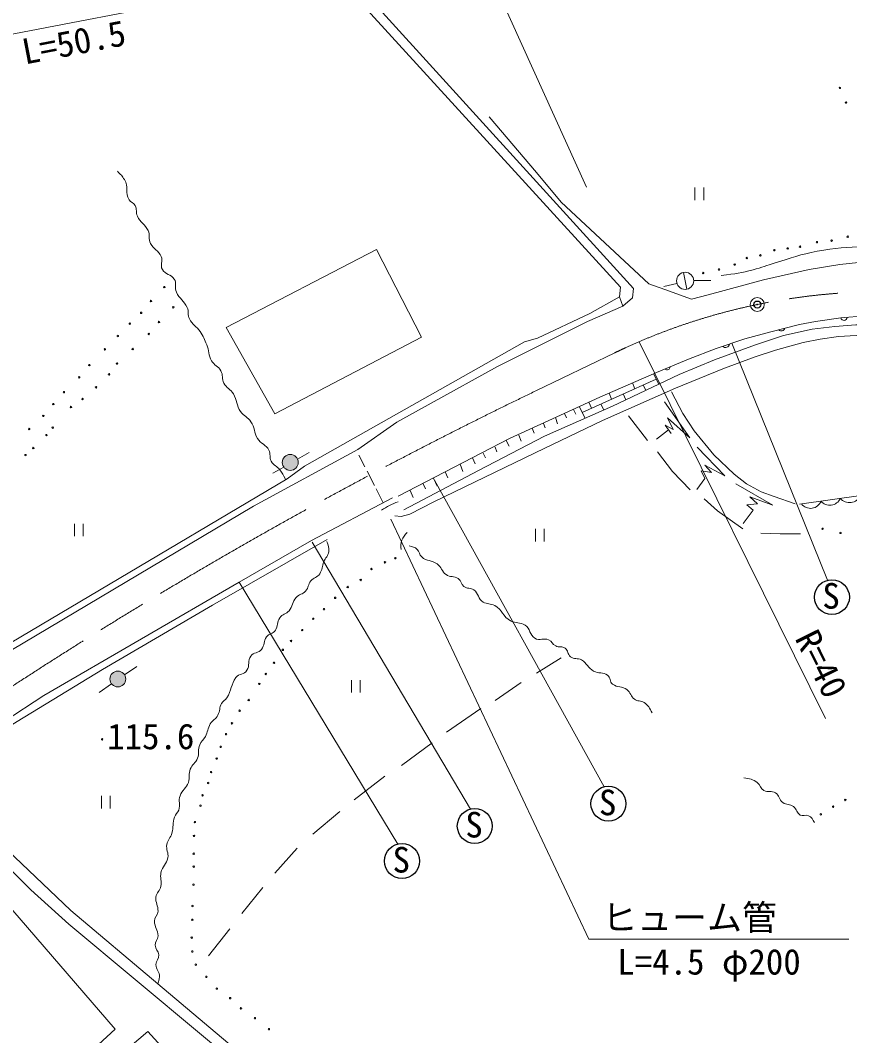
# Model space of a CAD drawing. Units: millimetres, scale not verified. Extents: x 40000 to 680000, y 20000 to 380000.
# Drawn here: x 113525 to 172836, y 268295 to 340934 of the extents above; entities that cross this region are included whole.
import ezdxf
from ezdxf.enums import TextEntityAlignment as Align

# ---------------------------------------------------------------- set-up
doc = ezdxf.new("R2010")
doc.units = ezdxf.units.MM
doc.header["$LTSCALE"] = 1000
doc.header["$PDMODE"] = 32
doc.header["$PDSIZE"] = 500
doc.linetypes.add('CHAIN', pattern=[18.5, 12, -1.5, 3.5, -1.5])
for name, color, linetype, lineweight in [('M-BGD', 7, 'Continuous', 13), ('M-BMK', 2, 'CHAIN', 13), ('M-BMK-SRVR', 3, 'Continuous', 25), ('M-STR-HTXT', 7, 'Continuous', 13)]:
    doc.layers.add(name, color=color, linetype=linetype, lineweight=lineweight)
doc.styles.add('ＭＳ ゴシック', font='')
doc.styles.get('ＭＳ ゴシック').set_extended_font_data('MS Gothic')

msp = doc.modelspace()

# ---------------------------------------------------------------- hatches: boundary and pattern name
at = {"layer": 'M-BGD'}
for points in [[(133399, 309306, 1), (132262, 309306, 0.41421), (132830, 308738, 0.41421)], [(121067, 293811, 1), (119930, 293811, 0.41421), (120498, 293242, 0.41421)]]:
    msp.add_hatch(color=256, dxfattribs=at).paths.add_polyline_path(points)

# ---------------------------------------------------------------- linework, layer by layer
for p, q in [((161774, 328963), (161774, 328066)), ((162398, 328963), (162398, 328066)), ((160951, 322902), (161187, 321689)), ((159545, 321902), (160480, 322108)), ((161686, 322314), (162910, 322314)), ((171107, 290984), (157782, 317942)), ((171259, 300879), (164414, 317831)), ((159008, 315261), (153704, 312885)), ((158809, 315641), (159191, 314911)), ((157479, 314576), (157313, 314993)), ((158075, 314843), (158251, 314465)), ((155796, 313822), (155643, 314271)), ((156648, 314204), (156826, 313788)), ((153251, 312764), (153082, 313080)), ((153493, 313300), (153918, 312465)), ((154363, 313180), (154173, 313613)), ((155037, 313482), (155247, 313056)), ((151791, 312519), (151944, 312056)), ((152443, 312816), (152596, 312498)), ((157015, 312633), (158388, 310881)), ((150279, 311405), (150129, 311749)), ((150945, 312096), (151063, 311768)), ((159886, 311631), (159032, 310960)), ((149167, 311249), (149336, 310826)), ((147473, 310402), (147609, 310069)), ((148279, 310884), (148491, 310470)), ((133352, 309533), (134190, 310006)), ((137729, 309834), (138165, 308984)), ((145865, 309640), (146056, 309203)), ((146627, 309979), (146795, 309642)), ((131586, 308536), (132367, 308977)), ((144986, 309188), (145172, 308655)), ((138319, 308682), (138842, 307660)), ((143073, 308168), (143325, 307608)), ((155281, 286100), (143134, 308046)), ((143917, 308624), (144087, 308201)), ((138968, 307416), (139476, 306423)), ((141405, 307291), (141610, 306795)), ((142344, 307775), (142513, 307426)), ((134350, 303714), (140150, 306779)), ((117390, 304921), (117390, 304023)), ((118013, 304921), (118013, 304023)), ((150357, 304555), (150357, 303658)), ((150980, 304555), (150980, 303658)), ((129185, 300750), (134350, 303714)), ((145723, 284507), (134398, 303607)), ((140518, 281999), (129185, 300750)), ((152215, 295332), (150437, 294231)), ((120984, 294107), (121863, 294717)), ((137211, 293734), (137211, 292836)), ((137834, 293734), (137834, 292836)), ((149336, 293554), (147473, 292284)), ((119171, 292848), (120051, 293459)), ((146457, 291691), (144002, 289998)), ((142986, 289236), (140785, 287627)), ((139599, 286865), (137398, 285172)), ((119325, 285453), (119325, 284556)), ((119948, 285453), (119948, 284556)), ((136382, 284325), (134435, 282716)), ((133334, 281700), (131725, 279922)), ((130879, 278906), (129355, 277044)), ((128508, 275943), (126984, 273996))]:
    msp.add_line(p, q, dxfattribs=at)
for points in [[(138245, 342830), (157379, 321748), (157295, 321070), (156617, 320478), (154077, 319377), (147643, 316160), (142901, 313535), (140446, 312180), (137652, 310233), (130201, 306169), (106410, 292030), (96758, 294062), (92694, 294824), (89900, 295162), (85497, 295501), (78639, 295755), (72543, 295755), (69580, 295924), (67633, 296263), (64077, 298126)], [(137821, 342237), (156448, 321832), (156363, 321155), (156617, 320478)], [(147050, 334024), (150437, 330045), (152215, 327928), (158467, 322093)], [(158467, 322093), (159609, 321683), (161526, 320996), (162705, 321299), (166683, 322360), (169944, 323105), (172120, 323468), (173466, 323610), (175921, 323610), (177361, 323526), (179901, 323102), (188791, 321070), (195395, 319716), (198358, 319377), (198697, 319716), (199882, 323864)], [(156363, 321155), (154247, 319970), (150521, 318192), (149590, 317938), (133842, 309048)], [(140539, 306898), (148516, 311006), (154965, 313978), (159017, 315731), (161317, 316684), (163293, 317455), (165340, 318142), (167205, 318647), (169238, 319180), (170387, 319390), (172196, 319642), (173944, 319796)], [(140953, 305917), (143168, 307094), (146280, 308735), (151019, 311174), (155870, 313333), (160651, 315605), (163160, 316642), (166090, 317722), (168095, 318380), (170156, 318829), (171768, 319039), (173282, 319152), (175428, 319152), (178526, 319039)], [(140316, 305486), (140750, 305444), (141381, 305598), (143092, 306481), (150333, 310000), (155170, 312313), (160385, 314627), (163773, 316008), (166017, 316830), (167540, 317344), (169503, 317877), (170727, 318129), (172036, 318307), (173298, 318391), (175242, 318410), (177634, 318307), (179065, 318269), (179663, 318269), (179700, 318522)], [(160092, 314367), (160914, 312816), (161718, 311554), (163111, 309853), (164569, 308460), (165466, 307768), (166501, 307208), (167435, 306859), (168949, 306354)], [(159602, 313633), (161406, 311063), (159799, 312493), (160210, 311661), (159630, 311979), (160070, 311381)], [(169246, 306320), (180051, 307834), (193384, 309580), (195942, 309713), (209268, 309096), (214589, 308770), (222272, 307936), (224108, 307810), (225882, 307887), (232780, 308770), (238794, 311672), (240519, 312766)], [(161918, 310402), (163909, 308336), (162479, 309112), (162965, 308579), (162226, 308701), (162469, 308159), (161899, 307374)], [(159089, 310068), (160169, 308652), (161431, 307348)], [(133842, 309048), (132604, 308130), (105733, 292199)], [(164694, 307785), (167330, 306252), (165703, 306841), (166245, 306336), (165470, 306271), (165937, 305897), (165227, 304925)], [(162429, 306691), (163382, 305850), (165195, 304560)], [(136267, 261126), (123360, 272004), (117135, 277251), (109067, 284934), (107160, 286925), (113304, 290770), (119392, 294492), (127275, 299083), (135477, 303787)], [(166485, 304252), (167859, 304205), (169326, 304205)], [(106679, 287051), (115215, 292622), (129185, 300750)], [(106755, 286381), (107341, 285595), (114284, 278737), (116993, 276282), (135959, 260449)]]:
    msp.add_lwpolyline(points, dxfattribs=at)
for points in [[(142224, 318276), (131725, 312773), (128254, 318954), (139007, 324542)], [(96578, 269240), (102842, 261245), (108289, 265462), (108814, 264789), (111948, 267397), (114973, 263848), (120315, 268769), (109524, 281229), (104722, 277507), (104372, 277857), (98659, 273276), (99752, 271720)], [(118003, 264625), (120736, 261639), (125258, 265719), (122650, 268600)]]:
    msp.add_lwpolyline(points, close=True, dxfattribs=at)
for centre, radius in [((172135, 336100), 53.3), ((172577, 335048), 53.3), ((172694, 325453), 53.3), ((169288, 324738), 53.3), ((170493, 325061), 53.3), ((171545, 325173), 53.3), ((165479, 323928), 53.3), ((166451, 324115), 53.3), ((167451, 324486), 53.3), ((168404, 324612), 53.3), ((164613, 323461), 53.3), ((161069, 322296), 618), ((162363, 322851), 53.3), ((163491, 323106), 53.3), ((123821, 321845), 53.3), ((122867, 320849), 53.3), ((124466, 320401), 53.3), ((122166, 320008), 53.3), ((121353, 319237), 53.3), ((123442, 319349), 53.3), ((120498, 318354), 53.3), ((122713, 318494), 53.3), ((119573, 317400), 53.3), ((121563, 317415), 53.3), ((118465, 316265), 53.3), ((120442, 316377), 53.3), ((117736, 315396), 53.3), ((119867, 315606), 53.3), ((118942, 314681), 53.3), ((116643, 314330), 53.3), ((117974, 313839), 53.3), ((115885, 313475), 53.3), ((117147, 313265), 53.3), ((115170, 312634), 53.3), ((114161, 311694), 53.3), ((115843, 311793), 53.3), ((115395, 311260), 53.3), ((114455, 310334), 53.3), ((113895, 309830), 53.3), ((132830, 309306), 568), ((170898, 304559), 53.3), ((172181, 304264), 53.3), ((139603, 302158), 53.3), ((140347, 302452), 53.3), ((138636, 301681), 53.3), ((137865, 300896), 53.3), ((136940, 300391), 53.3), ((136042, 299620), 53.3), ((135243, 298807), 53.3), ((134472, 298120), 53.3), ((133687, 297309), 53.3), ((132888, 296531), 53.3), ((132299, 295900), 53.3), ((131668, 294974), 53.3), ((120498, 293811), 568), ((131079, 294175), 53.3), ((130617, 293460), 53.3), ((129860, 292304), 53.3), ((129208, 291546), 53.3), ((128661, 290642), 53.3), ((128240, 289864), 53.3), ((119372, 289496), 53.3), ((127862, 288960), 53.3), ((127567, 288119), 53.3), ((127168, 287151), 53.3), ((126958, 286373), 53.3), ((126558, 285490), 53.3), ((126411, 284754), 53.3), ((172522, 285157), 53.3), ((170772, 284131), 53.3), ((171653, 284680), 53.3), ((126011, 283576), 53.3), ((125948, 282588), 53.3), ((125924, 281312), 53.3), ((125924, 280387), 53.3), ((125910, 279097), 53.3), ((125839, 277569), 53.3), ((125825, 276587), 53.3), ((125783, 275311), 53.3), ((125825, 274316), 53.3), ((126078, 273377), 53.3), ((126835, 272507), 53.3), ((127578, 271666), 53.3), ((128531, 270979), 53.3), ((129302, 270250), 53.3), ((130298, 269549), 53.3), ((131300, 268762), 53.3)]:
    msp.add_circle(centre, radius, dxfattribs=at)
at = {"layer": 'M-BGD', "lineweight": 25}
for centre in [(171563, 299667), (155585, 284888), (146027, 283295), (140822, 280787)]:
    msp.add_circle(centre, 1250, dxfattribs=at)
at = {"layer": 'M-BGD'}
for centre, radius, start, end in [((172421, 319700), 232, 194.34221, 355.74269), ((167948, 318975), 257, 224.88942, 344.48097), ((163961, 317803), 276, 223.79787, 353.30733), ((159785, 316132), 205, 224.38556, 0.65557), ((170038, 306816), 798, 216.47221, 339.48257), ((171412, 307042), 806, 218.88029, 337.07449), ((172818, 307314), 886, 221.43994, 334.51483), ((142372, 301492), 5323, 110.13745, 124.43852), ((141960, 303331), 1218, 128.66179, 192.08684)]:
    msp.add_arc(centre, radius, start, end, dxfattribs=at)
for points, knots in [([(163656, 322682), (164728, 322822), (165061, 322849), (165934, 323082), (166557, 323247), (166887, 323401), (167504, 323586), (168669, 323936), (169311, 324186), (170505, 324414), (171830, 324666), (172596, 324659), (173940, 324778), (174607, 324837), (174987, 324809), (175650, 324904), (176083, 324966), (176325, 325034), (176730, 325199), (177007, 325311), (177179, 325377), (177389, 325591), (177600, 325807), (177666, 325980), (177767, 326264), (177920, 326692), (177966, 326961), (177935, 327414), (177896, 327991), (177672, 328277), (177501, 328830), (177370, 329252), (177279, 329483), (177164, 329909), (177047, 330342), (176996, 330589), (176926, 331031), (176875, 331352), (176770, 331538), (176828, 331858), (176863, 332056), (176860, 332254), (177024, 332335), (177158, 332401), (177286, 332281), (177417, 332181), (177735, 331935), (177871, 331729), (178047, 331367), (178316, 330816), (178348, 330459), (178510, 329867), (178644, 329379), (178676, 329095), (178805, 328605), (178929, 328131), (178969, 327853), (179155, 327400), (179409, 326781), (179607, 326459), (179926, 325872), (180110, 325533), (180185, 325324), (180417, 325016), (180703, 324636), (180884, 324431), (181244, 324119), (181649, 323768), (181923, 323620), (182408, 323390), (183071, 323075), (183514, 323088), (184230, 322927), (186074, 322514), (187128, 322382), (188976, 321988), (190054, 321758), (190645, 321568), (191724, 321343), (192675, 321145), (193220, 321102), (194177, 320937), (194857, 320819), (195228, 320673), (195916, 320628), (196304, 320603), (196543, 320558), (196911, 320684), (197349, 320834), (197600, 320943), (197963, 321231), (198181, 321405), (198282, 321533), (198439, 321764), (198598, 321997), (198630, 322163), (198790, 322395), (198924, 322589), (199022, 322684), (199196, 322843), (199378, 323009), (199513, 323094), (199686, 323179)], [0, 0, 0, 0, 1, 1, 1, 2, 2, 2, 3, 3, 3, 4, 4, 4, 5, 5, 5, 6, 6, 6, 7, 7, 7, 8, 8, 8, 9, 9, 9, 10, 10, 10, 11, 11, 11, 12, 12, 12, 13, 13, 13, 14, 14, 14, 15, 15, 15, 16, 16, 16, 17, 17, 17, 18, 18, 18, 19, 19, 19, 20, 20, 20, 21, 21, 21, 22, 22, 22, 23, 23, 23, 24, 24, 24, 25, 25, 25, 26, 26, 26, 27, 27, 27, 28, 28, 28, 29, 29, 29, 30, 30, 30, 31, 31, 31, 32, 32, 32, 33, 33, 33, 34, 34, 34, 34]), ([(120465, 330130), (120716, 329912), (120808, 329793), (120973, 329537), (121285, 329051), (120996, 328582), (121311, 328098), (121439, 327902), (121618, 327877), (121735, 327674), (121887, 327410), (121776, 327189), (121904, 326912), (122112, 326462), (122446, 326341), (122666, 325896), (122830, 325565), (122666, 325294), (122835, 324965), (123050, 324547), (123404, 324462), (123597, 324034), (123748, 323701), (123494, 323415), (123682, 323102), (123900, 322739), (124294, 322778), (124529, 322425), (124735, 322115), (124535, 321825), (124690, 321486), (124908, 321012), (125237, 320865), (125460, 320393), (125600, 320096), (125457, 319856), (125612, 319566), (125831, 319158), (126123, 319049), (126387, 318668), (126621, 318331), (126704, 318109), (126858, 317729), (127033, 317295), (126961, 316985), (127194, 316579), (127387, 316244), (127689, 316198), (127871, 315857), (128037, 315544), (127925, 315291), (128085, 314974), (128264, 314619), (128550, 314549), (128762, 314212), (129046, 313760), (128958, 313376), (129270, 312942), (129508, 312612), (129786, 312550), (130019, 312217), (130307, 311806), (130219, 311444), (130487, 311020), (130732, 310633), (131091, 310585), (131305, 310180), (131453, 309900), (131309, 309658), (131471, 309386), (131645, 309095), (131877, 309040), (132084, 308771), (132267, 308533), (132326, 308427), (132487, 308116)], [0, 0, 0, 0, 1, 1, 1, 2, 2, 2, 3, 3, 3, 4, 4, 4, 5, 5, 5, 6, 6, 6, 7, 7, 7, 8, 8, 8, 9, 9, 9, 10, 10, 10, 11, 11, 11, 12, 12, 12, 13, 13, 13, 14, 14, 14, 15, 15, 15, 16, 16, 16, 17, 17, 17, 18, 18, 18, 19, 19, 19, 20, 20, 20, 21, 21, 21, 22, 22, 22, 23, 23, 23, 24, 24, 24, 25, 25, 25, 25]), ([(123360, 272004), (123441, 272203), (123460, 272301), (123475, 272499), (123503, 272856), (123242, 273023), (123226, 273380), (123214, 273660), (123445, 273790), (123426, 274069), (123405, 274360), (123184, 274476), (123162, 274767), (123142, 275041), (123373, 275164), (123373, 275440), (123372, 275862), (123124, 276069), (123120, 276491), (123118, 276782), (123356, 276902), (123373, 277192), (123395, 277590), (123177, 277805), (123218, 278202), (123253, 278538), (123509, 278657), (123583, 278987), (123665, 279356), (123504, 279585), (123583, 279954), (123678, 280402), (123996, 280568), (124074, 281020), (124137, 281388), (123940, 281605), (124003, 281973), (124062, 282316), (124277, 282450), (124368, 282786), (124486, 283225), (124412, 283502), (124550, 283936), (124620, 284156), (124793, 284219), (124859, 284440), (124972, 284824), (124817, 285083), (124952, 285459), (125100, 285871), (125393, 286001), (125541, 286413), (125667, 286763), (125546, 287009), (125681, 287357), (125814, 287698), (126069, 287797), (126195, 288142), (126326, 288500), (126219, 288749), (126354, 289107), (126453, 289368), (126634, 289447), (126761, 289696), (126932, 290031), (126923, 290267), (127111, 290593), (127275, 290875), (127511, 290933), (127658, 291224), (127812, 291530), (127754, 291759), (127910, 292065), (128011, 292262), (128188, 292283), (128303, 292472), (128625, 292999), (128584, 293416), (128948, 293916), (129164, 294213), (129539, 294122), (129733, 294434), (129948, 294781), (129763, 295112), (129999, 295444), (130209, 295738), (130563, 295648), (130784, 295934), (131010, 296227), (130903, 296520), (131121, 296818), (131306, 297071), (131588, 297037), (131766, 297294), (131977, 297599), (131868, 297884), (132074, 298192), (132257, 298464), (132540, 298441), (132747, 298696), (133009, 299019), (132975, 299321), (133247, 299636), (133459, 299880), (133712, 299865), (133930, 300103), (134146, 300339), (134100, 300585), (134301, 300834), (134501, 301081), (134760, 301075), (134939, 301337), (135138, 301629), (135087, 301869), (135219, 302197), (135340, 302495), (135549, 302616), (135581, 302936), (135609, 303221), (135553, 303379), (135440, 303655)], [0, 0, 0, 0, 1, 1, 1, 2, 2, 2, 3, 3, 3, 4, 4, 4, 5, 5, 5, 6, 6, 6, 7, 7, 7, 8, 8, 8, 9, 9, 9, 10, 10, 10, 11, 11, 11, 12, 12, 12, 13, 13, 13, 14, 14, 14, 15, 15, 15, 16, 16, 16, 17, 17, 17, 18, 18, 18, 19, 19, 19, 20, 20, 20, 21, 21, 21, 22, 22, 22, 23, 23, 23, 24, 24, 24, 25, 25, 25, 26, 26, 26, 27, 27, 27, 28, 28, 28, 29, 29, 29, 30, 30, 30, 31, 31, 31, 32, 32, 32, 33, 33, 33, 34, 34, 34, 35, 35, 35, 36, 36, 36, 37, 37, 37, 38, 38, 38, 39, 39, 39, 40, 40, 40, 40]), ([(141332, 303342), (141584, 303283), (141726, 303251), (141910, 303086), (142094, 302922), (142043, 302703), (142229, 302542), (142589, 302232), (142951, 302316), (143338, 302041), (143652, 301817), (143659, 301511), (143968, 301281), (144256, 301065), (144553, 301205), (144844, 300992), (145063, 300831), (145033, 300591), (145251, 300427), (145484, 300252), (145719, 300354), (145958, 300187), (146307, 299943), (146248, 299530), (146617, 299318), (146911, 299149), (147149, 299228), (147449, 299070), (147997, 298781), (148041, 298256), (148589, 297967), (148960, 297772), (149261, 297879), (149618, 297659), (150008, 297418), (149937, 296964), (150328, 296724), (150657, 296522), (150958, 296772), (151309, 296612), (151545, 296505), (151577, 296290), (151810, 296177), (152055, 296058), (152270, 296177), (152487, 296014), (152711, 295845), (152654, 295585), (152870, 295406), (153117, 295202), (153377, 295330), (153655, 295173), (154056, 294946), (154123, 294603), (154525, 294378), (154876, 294181), (155192, 294330), (155515, 294088), (155748, 293915), (155653, 293619), (155884, 293443), (156225, 293184), (156560, 293301), (156908, 293051), (157184, 292853), (157164, 292561), (157441, 292364), (157672, 292199), (157888, 292278), (158128, 292126), (158438, 291929), (158522, 291728), (158702, 291383)], [0, 0, 0, 0, 1, 1, 1, 2, 2, 2, 3, 3, 3, 4, 4, 4, 5, 5, 5, 6, 6, 6, 7, 7, 7, 8, 8, 8, 9, 9, 9, 10, 10, 10, 11, 11, 11, 12, 12, 12, 13, 13, 13, 14, 14, 14, 15, 15, 15, 16, 16, 16, 17, 17, 17, 18, 18, 18, 19, 19, 19, 20, 20, 20, 21, 21, 21, 22, 22, 22, 23, 23, 23, 24, 24, 24, 24]), ([(165265, 286733), (165684, 286665), (165915, 286651), (166227, 286406), (166455, 286226), (166451, 285978), (166704, 285836), (166990, 285675), (167250, 285843), (167527, 285667), (167817, 285483), (167783, 285171), (168059, 284966), (168313, 284779), (168567, 284879), (168816, 284686), (169057, 284500), (169032, 284218), (169302, 284078), (169504, 283974), (169675, 284124), (169882, 284032), (170118, 283926), (170195, 283766), (170321, 283536)], [0, 0, 0, 0, 1, 1, 1, 2, 2, 2, 3, 3, 3, 4, 4, 4, 5, 5, 5, 6, 6, 6, 7, 7, 7, 8, 8, 8, 8])]:
    msp.add_open_spline(points, degree=3, knots=knots, dxfattribs=at)
at = {"layer": 'M-BMK'}
msp.add_line((150384, 314421), (156032, 317145), dxfattribs=at)
for centre, radius, start, end in [((175177, 277451), 44069, 76.60199, 115.74863), ((295457, 13635), 333944, 115.74863, 125.86106)]:
    msp.add_arc(centre, radius, start, end, dxfattribs=at)
at = {"layer": 'M-BMK-SRVR', "lineweight": 13}
msp.add_circle((166230, 320602), 500, dxfattribs=at)
at = {"layer": 'M-BMK-SRVR'}
msp.add_point((166230, 320602), dxfattribs=at)
at = {"layer": 'M-STR-HTXT'}
for p, q in [((154017, 328996), (145919, 346894)), ((86173, 334793), (146171, 346339)), ((140022, 305252), (154170, 275206)), ((154170, 275206), (172779, 275206))]:
    msp.add_line(p, q, dxfattribs=at)

# ---------------------------------------------------------------- texts
at = {"layer": 'M-BGD', "style": 'ＭＳ ゴシック'}
for s, p in [('S', (170884, 298293)), ('115.6', (119736, 288238)), ('S', (154907, 283514)), ('S', (145349, 281921)), ('S', (140144, 279413))]:
    msp.add_text(s, height=1833, dxfattribs=at).set_placement(p, align=Align.BOTTOM_LEFT)
msp.add_text('R=40', height=1833, rotation=296.302, dxfattribs=at).set_placement((168388, 296486), align=Align.BOTTOM_LEFT)
at = {"layer": 'M-STR-HTXT', "style": 'ＭＳ ゴシック'}
msp.add_text('L=50.5', height=1833, rotation=10.893, dxfattribs=at).set_placement((113951, 337228), align=Align.BOTTOM_LEFT)
for s, p in [('ヒューム管', (155137, 275282)), ('L=4.5 φ200', (156219, 272115))]:
    msp.add_text(s, height=1833, dxfattribs=at).set_placement(p, align=Align.BOTTOM_LEFT)

doc.saveas('drawing.dxf')
